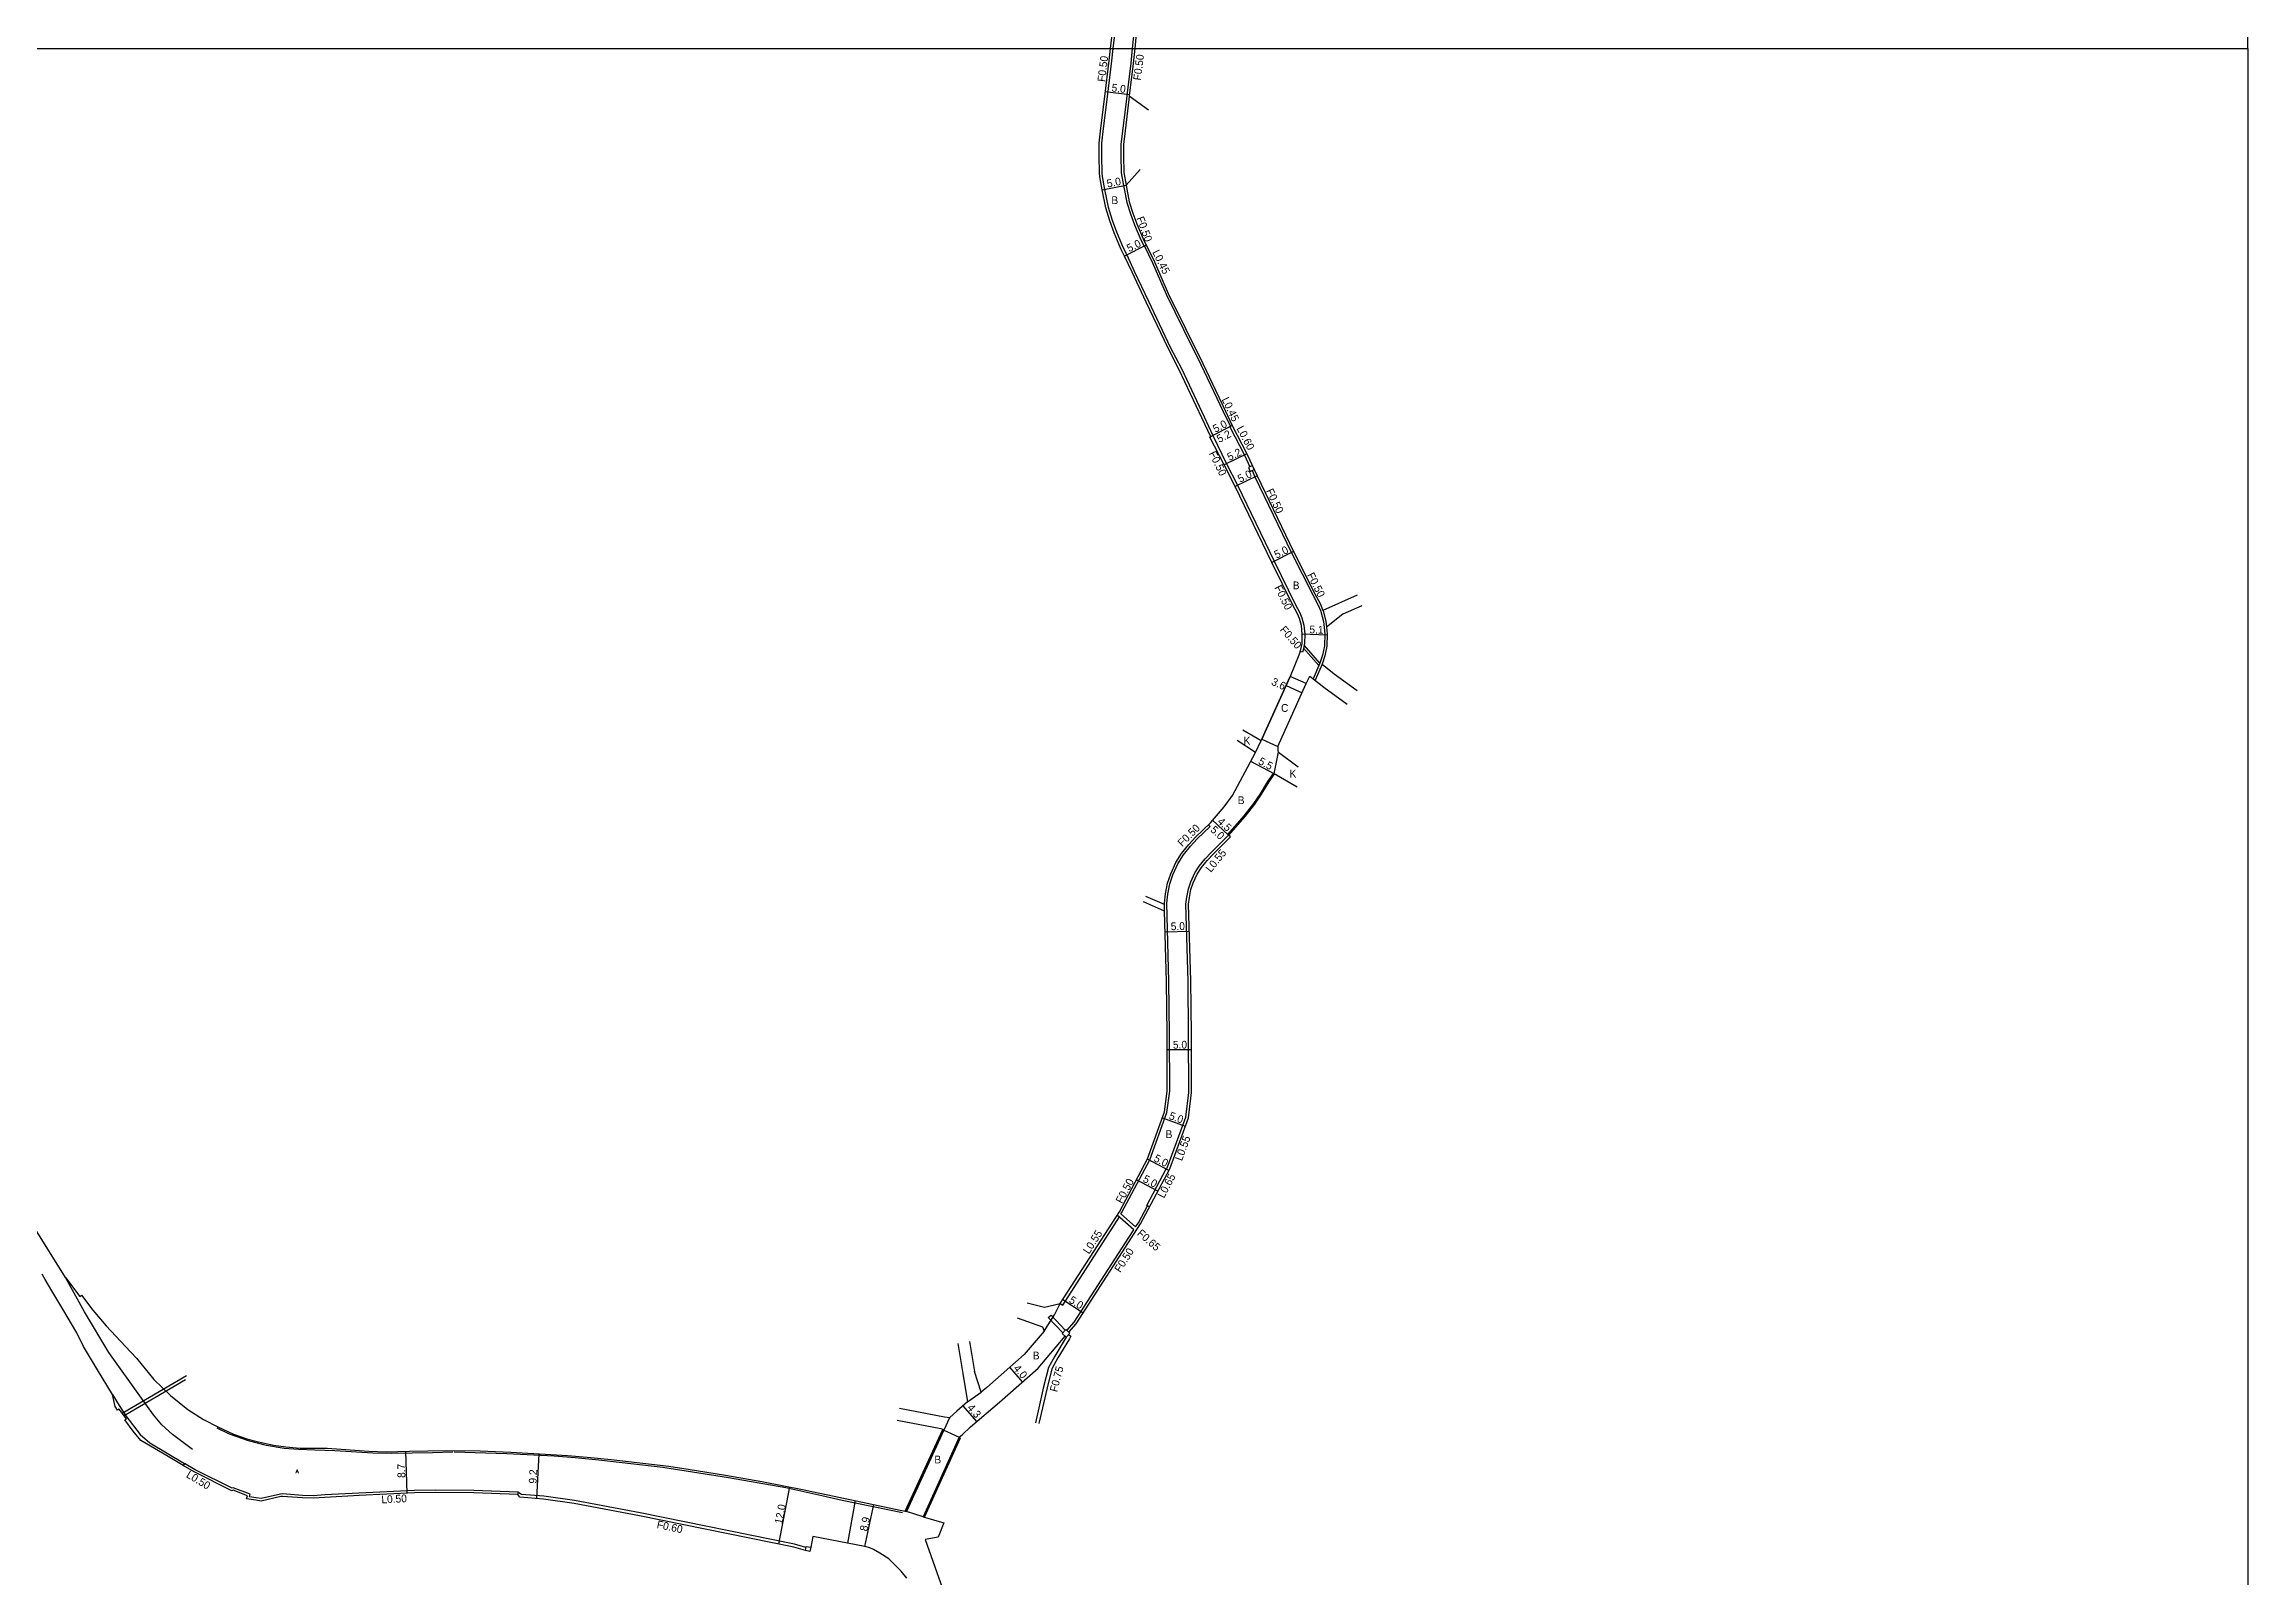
# Model space of a CAD drawing. Header units: metres. Extents: x -4000 to -2400, y -96000 to -93000.
# Drawn here: x -2853.4 to -2400, y -95114.7 to -94799.1 of the extents above; entities that cross this region are included whole.
import ezdxf

# ---------------------------------------------------------------- set-up
doc = ezdxf.new("R2010")
doc.units = ezdxf.units.M
doc.header["$LTSCALE"] = 2.5
for name, color, linetype in [('側溝・桝', 7, 'Continuous'), ('図郭', 7, 'Continuous'), ('幅員', 7, 'Continuous'), ('歩道・分離帯・安全施設', 7, 'Continuous'), ('舗装', 7, 'Continuous'), ('道路', 7, 'Continuous')]:
    doc.layers.add(name, color=color, linetype=linetype)
doc.styles.get("Standard").update_dxf_attribs({"font": ''})
doc.styles.add('YOKO_DECO', font='txt.shx', dxfattribs={"bigfont": 'extfont.shx'})
doc.styles.get('Standard').set_extended_font_data('@MS PGothic')

msp = doc.modelspace()

# ---------------------------------------------------------------- linework, layer by layer
at = {"layer": '側溝・桝', "flags": 128}
for points, elevation in [([(-2604.3, -94735.36), (-2608.19, -94739.79), (-2611.17, -94742.96), (-2612.92, -94744.81), (-2617.03, -94749.26), (-2617.06, -94749.3), (-2617.03, -94749.26), (-2619.08, -94751.39), (-2619.26, -94751.63), (-2620.57, -94754.71), (-2621.76, -94758.12), (-2623.01, -94762.08), (-2623.83, -94765.05), (-2624.7, -94768.79), (-2625.69, -94772.76), (-2627.16, -94783.23), (-2627.99, -94788.45), (-2629.12, -94796.15), (-2629.5, -94800)], 176.39), ([(-2632.06, -94787.97), (-2632.83, -94794.35), (-2633.48, -94800)], 176.39), ([(-2633.48, -94800), (-2633.78, -94802.56), (-2634.69, -94809.92), (-2635.47, -94816.43), (-2635.85, -94819.51), (-2635.85, -94822.12), (-2635.78, -94825.58), (-2635.7, -94826.36), (-2635.21, -94829.01), (-2634.49, -94832.66), (-2633.67, -94835.32), (-2632.78, -94837.74), (-2631.38, -94841.02), (-2630.66, -94842.48), (-2629.11, -94845.84), (-2626.2, -94852), (-2621.69, -94861.44), (-2619.38, -94865.87), (-2614.72, -94875.79), (-2612.92, -94879.66), (-2610.14, -94885.46), (-2607.87, -94889.88), (-2600.35, -94905.52), (-2596.02, -94914.3), (-2595.04, -94916.13), (-2594.63, -94917.15), (-2594.23, -94918.66), (-2594.03, -94920.52), (-2594.08, -94922.46), (-2594.35, -94923.79), (-2594.5, -94924.24)], 176.39), ([(-2629.5, -94800), (-2629.81, -94803.03), (-2630.62, -94809.65), (-2630.72, -94810.4), (-2631.5, -94816.91), (-2631.85, -94819.75), (-2631.85, -94822.08), (-2631.78, -94825.57), (-2631.29, -94828.22), (-2631.23, -94828.5), (-2630.6, -94831.68), (-2629.87, -94834.05), (-2629.06, -94836.27), (-2627.75, -94839.34), (-2627.08, -94840.7)], 176.39), ([(-2630.13, -94809.71), (-2630.22, -94810.47), (-2631, -94816.97), (-2631.35, -94819.78), (-2631.35, -94822.07), (-2631.28, -94825.52), (-2630.8, -94828.13)], 176.39), ([(-2627.08, -94840.7), (-2626.63, -94840.48)], 176.39), ([(-2627.03, -94840.68), (-2625.35, -94844.08), (-2622.52, -94850.57), (-2618.97, -94857.81), (-2615.38, -94865), (-2610.81, -94874.7), (-2609.33, -94877.78), (-2609.33, -94877.79), (-2609.46, -94877.86), (-2606.45, -94883.67), (-2605.34, -94886.08)], 176.39), ([(-2604.87, -94886.85), (-2604.28, -94888.13), (-2596.76, -94903.75), (-2592.37, -94912.43), (-2591.32, -94914.39), (-2590.75, -94915.8)], 176.39), ([(-2590.75, -94915.8), (-2590.73, -94915.86), (-2590.19, -94917.93), (-2590.06, -94919.13), (-2589.92, -94920.44), (-2589.99, -94922.92), (-2590.38, -94924.85), (-2590.93, -94926.47), (-2590.93, -94926.47)], 176.39), ([(-2590.29, -94915.62), (-2590.25, -94915.7), (-2589.69, -94917.84), (-2589.56, -94919.08)], 176.39), ([(-2590.93, -94926.47), (-2594.15, -94922.78)], 176.39), ([(-2594.5, -94924.24), (-2594.98, -94924.1)], 176.39), ([(-2591.15, -94926.98), (-2594.27, -94923.4)], 176.39), ([(-2590.93, -94926.47), (-2592.32, -94929.67)], 176.39), ([(-2590.47, -94926.67), (-2591.91, -94929.99)], 176.39), ([(-2631.86, -95039.81), (-2631.72, -95039.59), (-2625.93, -95028.68), (-2622.37, -95018.94), (-2621.8, -95014.54), (-2621.86, -95002.81), (-2621.99, -94991.96), (-2622.41, -94975.87), (-2622.2, -94974.03), (-2621.79, -94971.85), (-2621.14, -94970.01), (-2620.11, -94967.76), (-2618.95, -94965.91), (-2617.5, -94964.13), (-2616.13, -94962.65), (-2613.49, -94960.05), (-2613.84, -94959.69)], 159.01), ([(-2625.96, -95038.35), (-2626.54, -95038.05), (-2622.56, -95030.55), (-2622.48, -95030.6), (-2622.31, -95030.29), (-2618.5, -95019.88), (-2617.85, -95014.78), (-2617.91, -95002.78), (-2618.04, -94991.88), (-2618.46, -94976.05), (-2618.29, -94974.62), (-2617.97, -94972.88), (-2617.48, -94971.49), (-2616.63, -94969.64), (-2615.73, -94968.22), (-2614.52, -94966.72), (-2613.3, -94965.4), (-2610.25, -94962.39), (-2609.72, -94961.83), (-2609.69, -94961.86)], 159.01), ([(-2622.87, -94977.48), (-2622.91, -94976.15)], 159.01), ([(-2644.32, -95058.24), (-2643.83, -95058.55), (-2632.17, -95040.4)], 159.01), ([(-2629.18, -95043.04), (-2632.59, -95040.03)], 160.63), ([(-2628.82, -95042.48), (-2631.86, -95039.81)], 160.63), ([(-2628.82, -95042.48), (-2628.26, -95041.61), (-2626.41, -95038.12)], 159.01), ([(-2642.95, -95063.81), (-2641.45, -95062.1), (-2630.22, -95044.65), (-2629.18, -95043.04)], 159.01), ([(-2646.78, -95061.11), (-2643.81, -95064.28)], 158.98), ([(-2646.23, -95060.6), (-2643.32, -95063.71)], 158.98), ([(-2643.1, -95065.14), (-2645.47, -95069.06), (-2646.74, -95071.38), (-2647.77, -95075.4), (-2649.44, -95082.76)], 159.18), ([(-2642.61, -95064.58), (-2642.12, -95064.98), (-2642.45, -95065.53), (-2644.82, -95069.43), (-2646.03, -95071.66), (-2647.04, -95075.58), (-2648.71, -95082.93)], 159.18)]:
    msp.add_lwpolyline(points, dxfattribs=dict(at, elevation=elevation))
for points, elevation in [([(-2604.42, -94886.64), (-2604.79, -94885.83), (-2605.61, -94886.2), (-2605.23, -94887.02)], 176.39), ([(-2643.21, -95063.59), (-2643.93, -95064.42), (-2643.1, -95065.14), (-2642.38, -95064.31)], 159.18)]:
    msp.add_lwpolyline(points, close=True, dxfattribs=dict(at, elevation=elevation))
for points in [[(-2646.78, -95061.11), (-2646.23, -95060.6)], [(-2837.3, -95080.77), (-2824.1, -95073.03)], [(-2836.9, -95081.3), (-2824.27, -95073.89)]]:
    msp.add_lwpolyline(points, dxfattribs=at)
at = {"layer": '側溝・桝'}
for points in [[(-2839.29, -95076.96), (-2838.27, -95078.67), (-2836.55, -95081.33), (-2833.6, -95085.18), (-2831.65, -95086.9), (-2824.47, -95091.15), (-2824.73, -95091.57)], [(-2755.91, -95097.03), (-2764.95, -95096.7), (-2772.82, -95096.64), (-2777.16, -95096.71), (-2788.61, -95097.22), (-2795.65, -95097.63), (-2797.98, -95097.78), (-2800.21, -95097.7), (-2804.33, -95097.42), (-2804.74, -95097.45), (-2808.72, -95098.37), (-2809.72, -95098.19), (-2811.09, -95098.01), (-2810.95, -95097.49), (-2814.47, -95096.14), (-2814.69, -95096.21), (-2822.29, -95092.45), (-2824.47, -95091.15)], [(-2696.65, -95108.46), (-2698.97, -95107.76), (-2730.76, -95101.28), (-2744.24, -95098.76), (-2750.56, -95097.87), (-2755.18, -95097.51), (-2755.91, -95097.03), (-2755.93, -95097.52)]]:
    msp.add_lwpolyline(points, dxfattribs=at)
msp.add_lwpolyline([(-2696.61, -95108.2), (-2695.67, -95108.35), (-2695.81, -95109.23), (-2696.75, -95109.08)], close=True, dxfattribs=at)
at = {"layer": '図郭'}
for points in [[(-3200, -94800), (-2400, -94800), (-2400, -94200), (-3200, -94200)], [(-3200, -94800), (-2400, -94800), (-2400, -95400), (-3200, -95400)]]:
    msp.add_lwpolyline(points, close=True, dxfattribs=at)
at = {"layer": '幅員', "flags": 128}
for points, elevation in [([(-2630.1, -94809.53), (-2635.07, -94808.91)], 176.39), ([(-2635.71, -94829.1), (-2630.8, -94828.13)], 157.31), ([(-2626.63, -94840.48), (-2631.11, -94842.7)], 176.39), ([(-2608.93, -94877.58), (-2613.55, -94879.97)], 176.39), ([(-2605.91, -94883.41), (-2610.59, -94885.69)], 176.39), ([(-2603.83, -94887.92), (-2608.32, -94890.11)], 176.39), ([(-2596.31, -94903.53), (-2600.8, -94905.74)], 176.39), ([(-2589.43, -94920.68), (-2594.53, -94920.54)], 176.39), ([(-2597.86, -94931.09), (-2594.58, -94932.58)], 164.51), ([(-2600.29, -94949.27), (-2605.13, -94946.68)], 163.71), ([(-2609.69, -94961.86), (-2612.98, -94958.8)], 163.71), ([(-2622.76, -94981.72), (-2617.76, -94981.59)], 157.31), ([(-2617.35, -95006.02), (-2622.35, -95006.05)], 159.01), ([(-2623.3, -95020.05), (-2618.61, -95021.77)], 159.01), ([(-2621.99, -95030.85), (-2626.41, -95028.51)], 159.01), ([(-2624.24, -95035.09), (-2628.66, -95032.75)], 159.01), ([(-2639.62, -95060.19), (-2643.83, -95057.48)], 159.01), ([(-2652.07, -95074.33), (-2654.71, -95071.32)], 158.96), ([(-2661.52, -95082.54), (-2664.32, -95079.28)], 158.96)]:
    msp.add_lwpolyline(points, dxfattribs=dict(at, elevation=elevation))
at = {"layer": '幅員'}
for points in [[(-2778.66, -95097.28), (-2778.95, -95088.64)], [(-2752.03, -95098.38), (-2751.5, -95089.15)], [(-2702.23, -95107.73), (-2699.93, -95095.98)], [(-2686.54, -95098.76), (-2688.12, -95107.53)], [(-2684.53, -95108.23), (-2682.7, -95099.58)]]:
    msp.add_lwpolyline(points, dxfattribs=at)
at = {"layer": '歩道・分離帯・安全施設', "elevation": 163.71, "flags": 128}
msp.add_lwpolyline([(-2609.84, -94961.73), (-2607.93, -94959.54), (-2606.48, -94957.89), (-2604.53, -94955.38), (-2603.14, -94953.33), (-2601.59, -94950.81), (-2600.45, -94949.16)], dxfattribs=at)
at = {"layer": '歩道・分離帯・安全施設'}
for points in [[(-2769.26, -95088.83), (-2773.47, -95088.96), (-2781.82, -95089.08), (-2785.76, -95089.04), (-2793.58, -95088.55), (-2797.67, -95088.42), (-2801.05, -95088.25), (-2803.96, -95088.04), (-2807.59, -95087.45), (-2811.35, -95086.47), (-2815.24, -95085.09), (-2817.79, -95083.91)], [(-2675.97, -95100.7), (-2668.41, -95084.31)], [(-2672.34, -95101.87), (-2665.04, -95086.05)], [(-2676.79, -95101.31), (-2689.19, -95098.78), (-2693.36, -95097.77), (-2700.75, -95096.17), (-2712.57, -95094.12), (-2726.11, -95091.98), (-2739.25, -95090.45), (-2744.15, -95089.95), (-2748.44, -95089.64), (-2758.18, -95089.17), (-2768.99, -95088.83)]]:
    msp.add_lwpolyline(points, dxfattribs=at)
at = {"layer": '舗装', "flags": 128}
for points, elevation in [([(-2604.15, -94944.84), (-2602.99, -94942.37)], 159.01), ([(-2600.29, -94949.27), (-2599.42, -94944.81)], 163.71), ([(-2647.64, -95063.89), (-2645.5, -95060.55), (-2644.32, -95058.24)], 158.96), ([(-2663.38, -95078.47), (-2660.63, -95076.5)], 157.78), ([(-2668.23, -95084.23), (-2667.01, -95081.68)], 156.51)]:
    msp.add_lwpolyline(points, dxfattribs=dict(at, elevation=elevation))
at = {"layer": '道路', "flags": 128}
for points, elevation in [([(-2633.99, -94800), (-2633.33, -94794.29), (-2631.92, -94782.61), (-2630.41, -94771.84), (-2629.37, -94767.67), (-2628.47, -94763.79), (-2627.42, -94760.35), (-2625.86, -94755.57), (-2624.69, -94752.9), (-2624.6, -94752.71)], 176.39), ([(-2618.68, -94751.69), (-2618.82, -94751.88), (-2620.1, -94754.9), (-2621.29, -94758.28), (-2622.53, -94762.22), (-2623.35, -94765.17), (-2624.22, -94768.91), (-2625.19, -94772.85), (-2626.67, -94783.3), (-2627.5, -94788.52), (-2628.62, -94796.21), (-2629, -94800)], 170.57), ([(-2594.98, -94924.1), (-2594.83, -94923.66), (-2594.58, -94922.4), (-2594.53, -94920.54), (-2594.73, -94918.75), (-2595.1, -94917.31), (-2595.49, -94916.34), (-2596.46, -94914.53), (-2600.8, -94905.74), (-2608.32, -94890.11), (-2610.59, -94885.69), (-2613.55, -94879.97), (-2613.37, -94879.88), (-2615.18, -94876), (-2619.83, -94866.09), (-2622.14, -94861.66), (-2626.66, -94852.22), (-2629.56, -94846.05), (-2631.11, -94842.7), (-2631.84, -94841.23), (-2633.25, -94837.92), (-2634.14, -94835.48), (-2634.97, -94832.78), (-2635.71, -94829.1), (-2636.2, -94826.43), (-2636.28, -94825.61), (-2636.35, -94822.12), (-2636.35, -94819.48), (-2635.97, -94816.37), (-2635.18, -94809.86), (-2634.27, -94802.5), (-2633.99, -94800)], 176.39), ([(-2629, -94800), (-2629.31, -94803.09), (-2630.13, -94809.71)], 170.57), ([(-2630.13, -94809.71), (-2626.2, -94812.62)], 170.57), ([(-2627.9, -94824.87), (-2630.8, -94828.13)], 170.04), ([(-2630.8, -94828.13), (-2630.8, -94828.16), (-2630.12, -94831.55), (-2629.4, -94833.89), (-2628.6, -94836.08), (-2627.29, -94839.13), (-2624.94, -94843.89), (-2622.11, -94850.38), (-2618.57, -94857.61), (-2614.98, -94864.81), (-2610.4, -94874.51), (-2608.93, -94877.58), (-2605.91, -94883.41), (-2603.83, -94887.92), (-2596.31, -94903.53), (-2591.93, -94912.2), (-2590.87, -94914.18), (-2590.29, -94915.62)], 170.04), ([(-2583.25, -94912.47), (-2590.29, -94915.62)], 164.91), ([(-2586.19, -94916.41), (-2589.56, -94919.08)], 164.91), ([(-2582.27, -94914.66), (-2586.19, -94916.41)], 164.91), ([(-2589.56, -94919.08), (-2589.42, -94920.42), (-2589.5, -94922.98), (-2589.9, -94924.98), (-2590.46, -94926.65), (-2590.47, -94926.67)], 176.39), ([(-2594.98, -94924.1), (-2595.22, -94924.81), (-2597, -94929.19)], 176.39), ([(-2590.47, -94926.67), (-2587.97, -94928.64), (-2583.23, -94932.09)], 164.44), ([(-2602.87, -94942.12), (-2597, -94929.19)], 164.51), ([(-2597, -94929.19), (-2602.87, -94942.12)], 164.51), ([(-2599.59, -94943.61), (-2593.72, -94930.68)], 164.51), ([(-2599.59, -94943.61), (-2593.72, -94930.68)], 164.51), ([(-2593.72, -94930.68), (-2593.01, -94929.12)], 164.51), ([(-2593.01, -94929.12), (-2590.08, -94931.43), (-2585.29, -94934.92)], 164.44), ([(-2606.77, -94940.17), (-2604.61, -94941.44), (-2602.99, -94942.37)], 163.95), ([(-2622.91, -94976.15), (-2622.91, -94975.85), (-2622.69, -94973.96), (-2622.28, -94971.72), (-2621.61, -94969.82), (-2620.55, -94967.52), (-2619.36, -94965.62), (-2617.88, -94963.8), (-2616.49, -94962.31), (-2613.44, -94959.3), (-2612.17, -94957.92), (-2610.62, -94956.03), (-2608.92, -94953.73), (-2604.15, -94944.84)], 159.01), ([(-2604.15, -94944.84), (-2607.94, -94942.37)], 159.01), ([(-2602.99, -94942.37), (-2602.87, -94942.12)], 163.95), ([(-2599.59, -94943.61), (-2599.57, -94944.51), (-2599.42, -94944.81)], 164.51), ([(-2599.42, -94944.81), (-2595.37, -94947.78)], 164.51), ([(-2600.29, -94949.27), (-2601.42, -94950.92), (-2602.97, -94953.44), (-2604.37, -94955.49), (-2606.33, -94958.02), (-2607.78, -94959.67), (-2609.69, -94961.86)], 163.71), ([(-2595.56, -94951.96), (-2600.29, -94949.27)], 163.71), ([(-2665.1, -95085.73), (-2664.52, -95085.23), (-2662.77, -95083.62), (-2656.84, -95078.52), (-2648.87, -95071.52), (-2643.3, -95064.97), (-2643.1, -95065.14), (-2642.38, -95064.31), (-2642.58, -95064.14), (-2641.05, -95062.4), (-2627.83, -95041.87), (-2621.81, -95030.51), (-2617.97, -95020.01), (-2617.3, -95014.81), (-2617.36, -95002.77), (-2617.49, -94991.87), (-2617.91, -94976.08), (-2617.74, -94974.71), (-2617.43, -94973.02), (-2616.97, -94971.7), (-2616.14, -94969.9), (-2615.29, -94968.54), (-2614.1, -94967.08), (-2612.9, -94965.79), (-2609.85, -94962.78), (-2609.32, -94962.2)], 159.01), ([(-2609.32, -94962.2), (-2609.69, -94961.86)], 159.01), ([(-2622.87, -94977.48), (-2627.18, -94975.59)], 163.04), ([(-2622.91, -94976.15), (-2626.7, -94974.49)], 163.04), ([(-2644.32, -95058.24), (-2632.15, -95039.34), (-2626.39, -95028.47), (-2622.85, -95018.82), (-2622.3, -95014.51), (-2622.36, -95002.82), (-2622.49, -94991.97), (-2622.87, -94977.48)], 159.01), ([(-2651.13, -95058.12), (-2647.56, -95058.99), (-2644.32, -95058.24)], 159.01), ([(-2653.22, -95061.15), (-2647.95, -95063), (-2647.64, -95063.89)], 158.96), ([(-2665.37, -95066.43), (-2664.34, -95072.64), (-2663.38, -95078.47)], 157.78), ([(-2663.01, -95066.04), (-2661.97, -95072.25)], 157.78), ([(-2647.64, -95063.89), (-2651.73, -95068.71), (-2659.46, -95075.5), (-2660.63, -95076.5)], 158.96), ([(-2660.63, -95076.5), (-2661.97, -95072.25)], 158.96), ([(-2677.42, -95079.77), (-2668.13, -95081.52), (-2667.01, -95081.68)], 156.51), ([(-2663.38, -95078.47), (-2665.63, -95080.41), (-2667.01, -95081.68)], 158.96), ([(-2677.89, -95082.23), (-2668.9, -95083.92), (-2668.23, -95084.23)], 156.51), ([(-2668.23, -95084.23), (-2668.25, -95084.29)], 156.51)]:
    msp.add_lwpolyline(points, dxfattribs=dict(at, elevation=elevation))
at = {"layer": '道路', "elevation": 164.51, "flags": 128}
msp.add_lwpolyline([(-2593.72, -94930.68), (-2597, -94929.19), (-2602.87, -94942.12), (-2599.59, -94943.61)], close=True, dxfattribs=at)
at = {"layer": '道路', "flags": 128}
for points in [[(-2822.82, -95088.26), (-2826.94, -95085.18), (-2829.14, -95083.16), (-2830.87, -95081.12), (-2833.33, -95077.71), (-2840.03, -95068.29), (-2845.09, -95059.95), (-2848.94, -95052.85), (-2855.91, -95041.74), (-2860.62, -95033.97), (-2860.79, -95034.06), (-2861.9, -95032.23), (-2861.55, -95032.01), (-2863.05, -95028.04), (-2864.2, -95024.76), (-2864.83, -95020.66), (-2866.07, -95011.47), (-2866.78, -95007.04), (-2866.59, -95003.33)], [(-2824.73, -95091.57), (-2827.85, -95089.72), (-2833.47, -95086.4), (-2835.04, -95084.53), (-2836.74, -95082.18), (-2836.42, -95081.93), (-2837.93, -95079.94), (-2838.25, -95080.17), (-2838.75, -95079.42), (-2839.29, -95076.96), (-2842.4, -95071.86), (-2845.25, -95067.08), (-2846.66, -95064.25), (-2849.52, -95059.39), (-2851.8, -95055.61), (-2853.15, -95053.27), (-2853.75, -95052.16)], [(-2848.94, -95052.85), (-2846.01, -95056.76), (-2845.69, -95056.51), (-2843.32, -95059.62), (-2840.6, -95062.79), (-2836.65, -95067.09), (-2834.39, -95069.47), (-2830.8, -95073.87), (-2827.34, -95077.15), (-2823.83, -95080.01), (-2820.6, -95082.09), (-2817.65, -95083.62)]]:
    msp.add_lwpolyline(points, dxfattribs=at)
at = {"layer": '道路'}
for points in [[(-2817.65, -95083.62), (-2814.44, -95085.09), (-2811.63, -95086.05), (-2809.57, -95086.64), (-2806.15, -95087.36), (-2803.61, -95087.72), (-2800.66, -95087.99), (-2796.61, -95088.02), (-2795.12, -95088.02), (-2786.59, -95088.6), (-2782.98, -95088.77), (-2778.17, -95088.61), (-2770.63, -95088.46), (-2763.67, -95088.56), (-2757.35, -95088.81), (-2749.11, -95089.28), (-2745.69, -95089.5), (-2741.64, -95089.84), (-2736.74, -95090.3), (-2724.86, -95091.7), (-2720.87, -95092.33), (-2713.19, -95093.53), (-2705.75, -95094.84), (-2697.02, -95096.54), (-2695.41, -95096.9), (-2692.17, -95097.57), (-2675.96, -95101.01)], [(-2675.96, -95101.01), (-2668.25, -95084.29)], [(-2665.1, -95085.73), (-2672.55, -95102.1), (-2668.29, -95103.37)], [(-2675.9, -95114.76), (-2677.06, -95113.3), (-2678.79, -95111.56), (-2679.59, -95110.78), (-2681.42, -95109.57), (-2682.72, -95108.85), (-2683.51, -95108.52), (-2684.53, -95108.23), (-2695.22, -95106.16), (-2695.67, -95108.35), (-2695.81, -95109.23), (-2696.75, -95109.08), (-2699.12, -95108.37), (-2730.88, -95101.89), (-2744.34, -95099.37), (-2750.62, -95098.49), (-2755.51, -95098.11), (-2755.93, -95097.52), (-2764.96, -95097.19), (-2772.82, -95097.14), (-2777.15, -95097.21), (-2788.58, -95097.71), (-2795.62, -95098.12), (-2797.97, -95098.27), (-2800.24, -95098.2), (-2804.33, -95097.92), (-2804.67, -95097.94), (-2808.7, -95098.88), (-2809.8, -95098.69), (-2811.72, -95098.42), (-2811.55, -95097.79), (-2814.48, -95096.67), (-2814.73, -95096.75), (-2822.52, -95092.88), (-2824.73, -95091.57)], [(-2668.29, -95103.37), (-2669.42, -95106.34)], [(-2669.42, -95106.34), (-2672.12, -95106.8), (-2667, -95121.32)]]:
    msp.add_lwpolyline(points, dxfattribs=at)
for points in [[(-2676.24, -95100.95), (-2668.51, -95084.17), (-2668.25, -95084.29), (-2675.96, -95101.01)], [(-2665.1, -95085.73), (-2672.55, -95102.1), (-2675.96, -95101.01), (-2668.25, -95084.29)], [(-2672.27, -95102.18), (-2664.84, -95085.84), (-2665.1, -95085.73), (-2672.55, -95102.1)]]:
    msp.add_lwpolyline(points, close=True, dxfattribs=at)

# ---------------------------------------------------------------- texts
at = {"layer": '側溝・桝'}
for s, rotation, p in [('F0.50', 82.9698, (-2635.11, -94806.93, 157.31)), ('F0.50', 82.9698, (-2627.74, -94806.63, 157.31)), ('F0.50', 290.0628, (-2628.68, -94834.91, 157.31)), ('L0.45', 296.3334, (-2625.44, -94841.91, 157.31)), ('L0.45', 295.6346, (-2611.16, -94872.21, 157.31)), ('L0.60', 297.3891, (-2608.11, -94878.16, 157.31)), ('F0.50', 295.6248, (-2613.78, -94883.3, 157.31)), ('F0.50', 295.705, (-2602.05, -94891.02, 157.31)), ('F0.50', 296.8233, (-2593.61, -94908.32, 157.31)), ('F0.50', 296.2335, (-2600.31, -94910.9, 157.31)), ('F0.50', 311.1688, (-2599.24, -94919.68, 157.31)), ('F0.50', 44.6405, (-2619.24, -94964.34, 157.31)), ('L0.55', 50.9275, (-2613.34, -94969.64, 157.31)), ('L0.55', 69.893, (-2619.29, -95029, 157.31)), ('L0.65', 62.062, (-2622.99, -95036.69, 157.31)), ('F0.50', 62.062, (-2631.61, -95037.79, 157.31)), ('L0.55', 57.2346, (-2638.41, -95048.19, 157.31)), ('F0.65', 318.6562, (-2628.64, -95044.01, 157.31)), ('F0.50', 57.2346, (-2631.98, -95051.98, 157.31)), ('F0.75', 75.5383, (-2644.97, -95076.55, 157.31)), ('L0.50', 329, (-2824.28, -95093.88)), ('L0.50', 3, (-2783.94, -95099.37)), ('F0.60', 348, (-2727.43, -95104.41))]:
    msp.add_text(s, height=1.6, rotation=rotation, dxfattribs=at).set_placement(p)
at = {"layer": '幅員'}
for s, rotation, p in [('5.0', 352.9698, (-2633.84, -94808.81, 157.31)), ('5.0', 11.2775, (-2634.58, -94828.62, 157.31)), ('5.0', 26.3334, (-2630.15, -94841.94, 157.31)), ('5.0', 27.3169, (-2612.42, -94879.1, 157.31)), ('5.2', 27.3169, (-2611.61, -94881.17, 157.31)), ('5.2', 25.9705, (-2609.51, -94884.88, 157.31)), ('5.0', 25.9705, (-2607.35, -94889.36, 157.31)), ('5.0', 26.2335, (-2599.83, -94904.98, 157.31)), ('5.1', 358.3544, (-2593.09, -94920.33, 157.31)), ('3.6', 335.5796, (-2601.04, -94930.84, 157.31)), ('5.5', 331.8143, (-2603.72, -94947.15, 157.31)), ('4.5', 317.1371, (-2612.12, -94959.26, 157.31)), ('5.0', 317.1371, (-2613.58, -94960.95, 157.31)), ('5.0', 1.4996, (-2621.57, -94981.44, 157.31)), ('5.0', 0.2892, (-2621.15, -95005.79, 157.31)), ('5.0', 339.893, (-2622.09, -95020.23, 157.31)), ('5.0', 332.062, (-2627.48, -95033.09, 157.31)), ('5.0', 332.062, (-2625.23, -95028.85, 157.31)), ('5.0', 327.2346, (-2642.68, -95057.92, 157.31)), ('4.0', 311.275, (-2654.07, -95071.67, 157.31)), ('4.3', 310.6984, (-2663.58, -95079.76, 157.31)), ('8.7', 91, (-2779.06, -95094.1)), ('9.2', 87, (-2752.07, -95095.32)), ('12.0', 79, (-2701.54, -95103.71)), ('8.9', 78, (-2684.04, -95105.18))]:
    msp.add_text(s, height=1.6, rotation=rotation, dxfattribs=at).set_placement(p)
at = {"layer": '舗装'}
for s, p in [('B', (-2633.81, -94832.01)), ('B', (-2596.5, -94911.27)), ('C', (-2598.91, -94936.49)), ('K', (-2606.62, -94943.23)), ('K', (-2597.17, -94950)), ('B', (-2607.82, -94955.48)), ('B', (-2622.65, -95024.19)), ('B', (-2649.99, -95069.73)), ('B', (-2670.23, -95091.14, 157.31))]:
    msp.add_text(s, height=1.6, dxfattribs=at).set_placement(p)
at = {"layer": '舗装', "style": 'YOKO_DECO'}
msp.add_text('A', height=0.75, dxfattribs=at).set_placement((-2801.6, -95093.13, 160.22))

doc.saveas('drawing.dxf')
